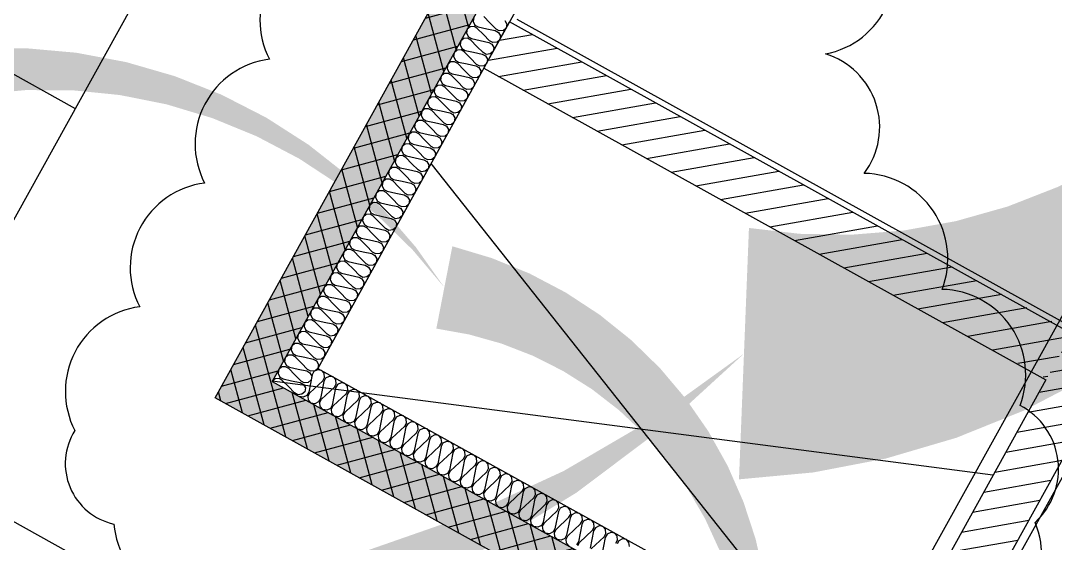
# Model space of a CAD drawing. Header units: millimetres. Extents: x -21000 to 567700, y 435000 to 850800.
# Drawn here: x 244096 to 247800, y 624878 to 626747 of the extents above; entities that cross this region are included whole.
import ezdxf
from ezdxf.xclip import XClip

# ---------------------------------------------------------------- set-up
doc = ezdxf.new("R2010")
doc.units = ezdxf.units.MM
doc.header["$LTSCALE"] = 700
doc.header["$XCLIPFRAME"] = 2
for name, pattern in [('AB_Pbase$0$HID', [2.3, 1.5, -0.8]), ('AB_Pbase$0$주차장기둥$0$CEN', [62, 60, -1, 0, -1]), ('HIDDEN', [9.525, 6.35, -3.175])]:
    doc.linetypes.add(name, pattern=pattern)
doc.layers.get('0').update_dxf_attribs({"color": 2})
doc.layers.get('Defpoints').update_dxf_attribs({"color": 171})
for name, color, linetype in [('AB_Pbase$0$ELE8', 8, 'Continuous'), ('AB_Pbase$0$FIN', 6, 'Continuous'), ('AB_Pbase$0$HAT-BR', 5, 'Continuous'), ('AB_Pbase$0$INS', 8, 'Continuous'), ('AB_Pbase$0$void', 1, 'AB_Pbase$0$HID'), ('AB_Pbase$0$WAL', 3, 'Continuous'), ('AB_Pbase$0$경량벽체 세대창고 모듈', 4, 'HIDDEN'), ('AB_Pbase$0$주차-장애인', 8, 'Continuous'), ('AB_Pbase$0$주차장기둥$0$CEN_P', 244, 'AB_Pbase$0$주차장기둥$0$CEN')]:
    doc.layers.add(name, color=color, linetype=linetype)

# ---------------------------------------------------------------- blocks, each defined once
blk = doc.blocks.new('AB_Pbase$0$주차장기둥$0$cen 2bl 지하')
at = {"layer": 'AB_Pbase$0$주차장기둥$0$CEN_P', "color": 5}
for p, q in [((-64185.7, 73136.9), (-64185.7, 259452.9)), ((-119385.7, 93183), (119274.2, 93183))]:
    blk.add_line(p, q, dxfattribs=at)
blk = doc.blocks.new('AB_Pbase$0$주차장기둥')
at = {"rotation": 1.99999810188403}
blk.add_blockref('AB_Pbase$0$주차장기둥$0$cen 2bl 지하', (36991.8, -11666.7), dxfattribs=at)
blk = doc.blocks.new('AB_Pbase$0$C2FA95CCC_1')
at = {"layer": 'AB_Pbase$0$주차-장애인', "color": 6}
blk.add_line((2300, 0), (2300, 5000), dxfattribs=at)
blk.add_lwpolyline([(3300, 0), (3300, 0), (3300, 5000), (0, 5000), (0, 0), (3300, 0)], dxfattribs=at)
blk = doc.blocks.new('AB_Pbase$0$pppaaa_1_1')
at = {"layer": 'AB_Pbase$0$주차-장애인', "ltscale": 600, "rotation": 240.9999949943894}
blk.add_blockref('AB_Pbase$0$C2FA95CCC_1', (241033.1, 630869.2), dxfattribs=at)
blk = doc.blocks.new('AB_Pbase')
at = {"layer": 'AB_Pbase$0$ELE8'}
h = blk.add_hatch(dxfattribs=at)
h.set_pattern_fill('NET', color=256, scale=20, angle=15.182184)
h.paths.add_polyline_path([(242568.3, 621077.2), (244588.7, 619957.3), (244661.4, 620088.5), (242509.8, 621281.1), (235027.7, 607783.1), (226424.5, 599184.4), (258210.1, 567381.9), (260268.4, 566241), (260341.1, 566372.2), (258301.3, 567502.9), (226636.7, 599184.4), (235148.7, 607691.9)])
h.paths.add_polyline_path([(247382.1, 630071), (247513.3, 629998.3), (244996.1, 625456.7), (246272.9, 624749), (245110.6, 622652.1), (244979.4, 622724.8), (246069, 624690.5), (244792, 625398.3)])
h.paths.add_polyline_path([(247988.2, 631164.3), (247876.7, 630963.1), (248007.8, 630890.4), (248119.4, 631091.6)])
h.paths.add_polyline_path([(255793.4, 631519.8), (255866.2, 631650.9), (250046.2, 634877.1), (248482.7, 632056.4), (248613.9, 631983.7), (250104.6, 634673.1)])
at = {"layer": 'AB_Pbase$0$HAT-BR'}
h = blk.add_hatch(dxfattribs=at)
h.set_pattern_fill('ANSI31', color=256, scale=20, angle=145)
h.paths.add_polyline_path([(235929.4, 604527.6), (236063.8, 604661.9), (238153, 602571.6), (240063.6, 606018.4), (240229.8, 605926.3), (238280.5, 602409.7), (237010.4, 601140.3), (237826.9, 600323.4), (237692.5, 600189.1), (236741.7, 601140.4), (238029, 602427)])
h.paths.add_polyline_path([(238632.8, 599517.1), (232550.1, 593437.5), (232684.4, 593303.2), (238767.1, 599382.7)])
h.paths.add_polyline_path([(239573, 598576.4), (244422.5, 593724.3), (238339.7, 587644.8), (238205.4, 587779.2), (244153.8, 593724.4), (239438.6, 598442)])
h.paths.add_polyline_path([(253366.3, 576146.8), (254890.9, 574621.3), (254756.5, 574487), (253231.9, 576012.5)], flags=17)
h.paths.add_polyline_path([(246954.3, 581883.1), (245525.6, 580455.2), (245391.3, 580589.5), (246820, 582017.5)])
h.paths.add_polyline_path([(247173.6, 582371), (252407.6, 587602.2), (252541.9, 587467.8), (247308, 582236.6)])
h.paths.add_polyline_path([(260580.1, 582120.7), (261142.4, 583135.1), (260976.2, 583227.2), (260414, 582212.8)], flags=17)
h.paths.add_polyline_path([(263886.9, 576046.1), (264234.4, 575698.5), (264194.3, 575658.4), (265114.4, 575148.5), (265206.5, 575314.6)])
edge = h.paths.add_edge_path()
edge.add_line((263638.9, 581842.7), (261303.6, 583137.2))
edge.add_line((261303.6, 583137.2), (261395.8, 583303.3))
edge.add_line((261395.8, 583303.3), (265930.7, 580789.6))
edge.add_line((265930.7, 580789.6), (269809.1, 587786.6))
edge.add_line((269809.1, 587786.6), (269975.3, 587694.4))
edge.add_line((269975.3, 587694.4), (266096.8, 580697.5))
edge.add_line((266096.8, 580697.5), (266534.1, 580455.1))
edge.add_line((266534.1, 580455.1), (266442, 580288.9))
edge.add_line((266442, 580288.9), (263805.1, 581750.6))
edge.add_line((263638.9, 581842.7), (262485.1, 579761.3))
edge.add_line((263805.1, 581750.6), (261405.4, 577421.6))
edge.add_line((262393, 579595.1), (259935.3, 580957.4))
edge.add_line((262485.1, 579761.3), (259861.3, 581215.7))
edge.add_line((262393, 579595.1), (261239.3, 577513.7))
edge.add_line((259861.3, 581215.7), (259168.1, 579965.2))
edge.add_line((259334.3, 579873.1), (259168.1, 579965.2))
edge.add_line((259935.3, 580957.4), (259334.3, 579873.1))
edge.add_line((261239.3, 577513.7), (258615.4, 578968.1))
edge.add_line((258615.4, 578968.1), (258523.3, 578802))
edge.add_line((258523.3, 578802), (263739.4, 575910.6))
edge.add_line((263739.4, 575910.6), (263879.2, 576050.4))
edge.add_line((263879.2, 576050.4), (261405.4, 577421.6))
edge = h.paths.add_edge_path()
edge.add_line((273761.7, 610263.5), (273411.9, 610457.4))
edge.add_line((273411.9, 610457.4), (273281, 610221.2))
edge.add_line((273281, 610221.2), (271837.9, 611021.2))
edge.add_line((271837.9, 611021.2), (270579.8, 608751.5))
edge.add_line((270579.8, 608751.5), (267899.1, 610237.5))
edge.add_line((267899.1, 610237.5), (268345.1, 611042.1))
edge.add_line((268345.1, 611042.1), (267907.8, 611284.5))
edge.add_line((267907.8, 611284.5), (267461.8, 610479.9))
edge.add_line((267461.8, 610479.9), (264676.1, 612024))
edge.add_line((264676.1, 612024), (266867.4, 615977.3))
edge.add_line((266867.4, 615977.3), (266701.3, 616069.4))
edge.add_line((266701.3, 616069.4), (265295.3, 613533))
edge.add_line((265295.3, 613533), (264945.5, 613726.9))
edge.add_line((264945.5, 613726.9), (264853.4, 613560.7))
edge.add_line((264853.4, 613560.7), (265203.2, 613366.8))
edge.add_line((265203.2, 613366.8), (264417.8, 611949.9))
edge.add_line((264417.8, 611949.9), (276229.5, 605402.6))
edge.add_line((276229.5, 605402.6), (278088.8, 608756.8))
edge.add_line((278088.8, 608756.8), (278565.5, 608492.5))
edge.add_line((278565.5, 608492.5), (278798.2, 608912.4))
edge.add_line((278798.2, 608912.4), (278719.4, 608956))
edge.add_line((278719.4, 608956), (278578.9, 608702.3))
edge.add_line((278578.9, 608702.3), (278093.4, 608971.4))
edge.add_line((278093.4, 608971.4), (278825.5, 610292.1))
edge.add_line((278825.5, 610292.1), (278746.8, 610335.7))
edge.add_line((278746.8, 610335.7), (278092.3, 609155))
edge.add_line((278092.3, 609155), (277414.5, 609530.7))
edge.add_line((277414.5, 609530.7), (277370.8, 609452))
edge.add_line((277370.8, 609452), (278048.7, 609076.3))
edge.add_line((278048.7, 609076.3), (276155.5, 605660.9))
edge.add_line((276155.5, 605660.9), (275027.2, 606286.3))
edge.add_line((275027.2, 606286.3), (275473.2, 607090.9))
edge.add_line((275473.2, 607090.9), (275394.5, 607134.6))
edge.add_line((275394.5, 607134.6), (274948.5, 606329.9))
edge.add_line((274948.5, 606329.9), (274668.6, 606485.1))
edge.add_line((274668.6, 606485.1), (275114.6, 607289.7))
edge.add_line((275114.6, 607289.7), (275035.9, 607333.3))
edge.add_line((275035.9, 607333.3), (274589.9, 606528.7))
edge.add_line((274589.9, 606528.7), (270746, 608659.4))
edge.add_line((270746, 608659.4), (271911.9, 610762.9))
edge.add_line((271911.9, 610762.9), (273538.7, 609861.1))
edge.add_line((273538.7, 609861.1), (273766.6, 610272.2))
h.paths.add_polyline_path([(249823.9, 630123.9), (248214.6, 631015.9), (248122.5, 630849.7), (249731.8, 629957.7)])
h.paths.add_polyline_path([(264448.6, 621462.8), (264706.6, 621319.7), (264798.7, 621485.9), (263959.1, 621951.3), (263866.9, 621785.1), (264282.4, 621554.9), (263271.6, 619731.3), (263437.7, 619639.2)])
h.paths.add_polyline_path([(269499.6, 619034.5), (268660, 619499.9), (268567.9, 619333.7), (269048.9, 619067.1), (267972.6, 617125.4), (268138.8, 617033.3), (269215.1, 618975), (269407.5, 618868.3)])
h.paths.add_polyline_path([(278950.9, 618872.1), (277573.4, 619635.6), (275440.2, 615787.3), (272265.3, 617547.2), (272173.2, 617381), (274499.7, 616091.4), (273527.6, 614337.8), (273693.8, 614245.7), (274665.9, 615999.3), (276004, 615257.5), (276166.4, 615550.5), (275676.7, 615822), (277647.4, 619377.4), (278858.8, 618705.9)])
h.paths.add_polyline_path([(271683.5, 616497.6), (271517.4, 616589.7), (270492, 614739.9), (270658.2, 614647.8)])
h.paths.add_polyline_path([(266121, 619581), (265095.6, 617731.2), (264929.4, 617823.3), (265954.8, 619673.1)])
h.paths.add_polyline_path([(264405.1, 617124.9), (264497.2, 617291.1), (264296.1, 617402.6), (264203.9, 617236.4)])
edge = h.paths.add_edge_path()
edge.add_line((261140, 623342.4), (261232.1, 623508.6))
edge.add_line((261232.1, 623508.6), (257484.4, 625586))
edge.add_line((257484.4, 625586), (257392.3, 625419.8))
edge.add_line((257392.3, 625419.8), (258756.7, 624663.5))
edge.add_line((258756.7, 624663.5), (257030.8, 621549.9))
edge.add_line((257030.8, 621549.9), (255666.4, 622306.2))
edge.add_line((255666.4, 622306.2), (255622.7, 622227.5))
edge.add_line((255622.7, 622227.5), (256987.1, 621471.2))
edge.add_line((256987.1, 621471.2), (256735, 621016.4))
edge.add_line((256735, 621016.4), (256813.8, 620972.7))
edge.add_line((256813.8, 620972.7), (258835.4, 624619.9))
edge.add_line((258835.4, 624619.9), (261140, 623342.4))
h.paths.add_polyline_path([(252295.3, 623557.4), (252251.7, 623478.7), (252800.5, 623174.5), (252844.1, 623253.2)], flags=17)
h.paths.add_polyline_path([(278024, 614023.5), (278741.6, 615317.9), (277798.7, 613617.1), (277877.5, 613573.4), (278119.7, 614010.5), (279335.4, 613336.6), (279379.1, 613415.3), (278163.4, 614089.2), (278820.3, 615274.3), (278741.6, 615317.9)])
h.paths.add_polyline_path([(276999.8, 611990.1), (277047.9, 611963.4), (276926.7, 611744.8), (276799.9, 611815.1), (277163.5, 612471), (277242.2, 612427.4)], flags=17)
h.paths.add_polyline_path([(275349.5, 612653.4), (275456.1, 612845.8), (275766.5, 612673.7), (275659.8, 612481.3)], flags=17)
h.paths.add_polyline_path([(274915.1, 612859.8), (274748.9, 612952), (274506.5, 612514.6), (274672.7, 612422.5)], flags=17)
h.paths.add_polyline_path([(279024.5, 610867.8), (280144.5, 612888.1), (280223.2, 612844.5), (279103.3, 610824.1)])
h.paths.add_polyline_path([(279601.8, 610547.8), (280721.7, 612568.2), (280800.4, 612524.5), (279680.5, 610504.2)])
edge = h.paths.add_edge_path()
edge.add_line((268115.9, 579441.1), (268710.6, 579111.4))
edge.add_line((268710.6, 579111.4), (268676.7, 579050.2))
edge.add_line((268676.7, 579050.2), (271436.1, 577520.6))
edge.add_line((271436.1, 577520.6), (271470, 577581.9))
edge.add_line((271470, 577581.9), (271528.2, 577686.8))
edge.add_line((271528.2, 577686.8), (268174.1, 579546.1))
edge.add_line((268174.1, 579546.1), (268115.9, 579441.1))
h.paths.add_polyline_path([(252546, 576288.4), (251117.3, 574860.5), (254615.6, 571360.4), (257807.1, 577118), (257640.9, 577210.2), (255736.8, 573775), (255682.7, 573829.2), (255548.3, 573694.9), (255641, 573602.1), (254521.2, 571582.1), (251315.3, 574789.7), (252680.4, 576154.1)])
h.paths.add_polyline_path([(254748.7, 622094.5), (254457.8, 621569.8), (254624, 621477.7), (254914.9, 622002.4)], flags=17)
h.paths.add_polyline_path([(260390.1, 620339.5), (260224, 620431.6), (261377.8, 622513.2), (261544, 622421.1)])
h.paths.add_polyline_path([(246694.2, 601788.4), (244262.8, 603136.2), (244354.9, 603302.4), (246786.3, 601954.6)])
h.paths.add_polyline_path([(264513.8, 616681.6), (263362.4, 614604.4), (263948.4, 614279.6), (263856.3, 614113.4), (262500.6, 614864.9), (262592.7, 615031.1), (263196.2, 614696.5), (264347.6, 616773.8)])
h.paths.add_polyline_path([(251505.8, 616203), (251413.7, 616036.9), (267384.3, 607184.2), (267476.4, 607350.4)])
h.paths.add_polyline_path([(271057.7, 605148), (274188.8, 603412.4), (272429, 600237.5), (270189.9, 601478.7), (270097.8, 601312.5), (274624, 598803.6), (274716.1, 598969.8), (272595.1, 600145.4), (274355, 603320.3), (277464.3, 601596.8), (270405.5, 588862.3), (265870.5, 591376.1), (265778.4, 591209.9), (270479.5, 588604), (277722.6, 601670.9), (271149.8, 605314.2)])
h.paths.add_polyline_path([(255481.8, 630440.5), (255389.7, 630274.4), (255792, 630051.4), (254296.4, 627353.1), (254375.1, 627309.5), (255870.8, 630007.7), (258726.4, 628424.8), (257230.8, 625726.6), (257396.9, 625634.5), (258984.7, 628498.9)])
h.paths.add_polyline_path([(252754.7, 624571.9), (253714.6, 626303.6), (253793.4, 626260), (252833.4, 624528.2)])
h.paths.add_polyline_path([(271454, 617733.9), (271546.1, 617900.1), (271143.9, 618123.1), (271051.8, 617956.9)])
h.paths.add_polyline_path([(274129.6, 612597.8), (274173.2, 612676.5), (272975, 613340.7), (272679.2, 612807.2), (272845.4, 612715.1), (273097.5, 613169.9)], flags=17)
h.paths.add_polyline_path([(261119, 615848), (261285.2, 615755.9), (262691.1, 618292.3), (262525, 618384.4)])
h.paths.add_polyline_path([(261302.7, 615746.2), (261210.6, 615580), (261503.6, 615417.6), (261595.7, 615583.7)], flags=17)
h.paths.add_polyline_path([(260779.6, 615235.7), (260945.8, 615143.6), (260407.7, 614172.8), (247559.5, 621294.6), (247428.3, 621367.4), (245110.6, 622652.1), (245202.7, 622818.3), (246042.3, 622352.9), (246488.4, 623157.5), (246654.5, 623065.4), (246208.5, 622260.8), (248062.7, 621233), (249400.8, 623646.9), (248952.5, 623895.4), (248996.2, 623974.1), (249984.5, 623426.3), (249940.9, 623347.5), (249479.5, 623603.3), (248141.4, 621189.3), (250017.5, 620149.4), (251359.6, 622570.7), (250948.5, 622798.5), (250988.1, 622869.9), (251939.3, 622342.7), (251895.6, 622264), (251434.3, 622519.7), (250096.2, 620105.8), (252811.9, 618600.4), (253257.9, 619405.1), (253336.6, 619361.5), (252890.6, 618556.8), (253257.9, 618353.2), (254159.7, 619980), (253792.3, 620183.6), (253676, 619973.7), (253597.3, 620017.3), (253905.1, 620572.7), (254071.3, 620480.6), (253971.9, 620301.3), (254627.9, 619937.7), (254535.8, 619771.5), (254238.4, 619936.4), (253336.7, 618309.6), (254613.6, 617601.7), (255607.5, 619394.7), (255773.6, 619302.6), (254779.8, 617509.6), (260333.6, 614431.1)])
h.paths.add_polyline_path([(251257.3, 624727.3), (251091.2, 624819.4), (250887.5, 624452.1), (248071, 626013.3), (247978.9, 625847.1), (247979.1, 625847), (246827.7, 623769.8), (246993.9, 623677.6), (248145.3, 625754.9), (251552, 623866.5), (251644.1, 624032.7), (251053.7, 624359.9)])
h.paths.add_polyline_path([(239278.8, 608614.4), (239444.9, 608522.3), (239503.1, 608627.2), (240058.5, 608319.4), (240150.6, 608485.5), (239595.2, 608793.4), (239937, 609410), (239416.6, 609698.5), (239373, 609619.7), (239727.2, 609423.4)], flags=17)
h.paths.add_polyline_path([(249096, 617321.6), (249188.1, 617487.8), (246328.1, 619073.1), (246196.9, 619145.8), (244727.6, 619960.3), (244635.4, 619794.1)])
h.paths.add_polyline_path([(244912.1, 609773.6), (245004.2, 609939.8), (238523.3, 613532.3), (235245.5, 607619), (234042, 606416.1), (235434.6, 605022.7), (235569, 605157.1), (234240, 606486.8), (235318, 607564.2), (236122.2, 609014.9), (238706.7, 607582.3), (238270.4, 606795.2), (238991.9, 606395.2), (239084, 606561.4), (238528.6, 606869.2), (239047.4, 607805.1), (238881.2, 607897.2), (238798.8, 607748.5), (238357.1, 607993.3), (239086.7, 609309.6), (239008, 609353.3), (238278.4, 608037), (236214.3, 609181.1), (238509.9, 613322.4), (242795.5, 610946.9), (241038.1, 607776.4), (241204.2, 607684.3), (242961.7, 610854.8)])
h.paths.add_polyline_path([(254770.9, 631457.8), (254937, 631365.6), (255145.7, 631742.1), (254979.5, 631834.2)])
h.paths.add_polyline_path([(254539.5, 630648.5), (254373.3, 630740.6), (254143, 630325.1), (253548.3, 630654.8), (253504.7, 630576.1), (254099.4, 630246.4), (253042.5, 628339.7), (251765.6, 629047.6), (252822.5, 630954.2), (252848.7, 630939.7), (252892.3, 631018.4), (252787.4, 631076.6), (251686.9, 629091.2), (250436.1, 629784.5), (250344, 629618.3), (251594.7, 628925), (250494.2, 626939.6), (250599.2, 626881.5), (250642.8, 626960.2), (250616.6, 626974.7), (251673.5, 628881.4), (252950.4, 628173.6), (251893.5, 626266.9), (251298.8, 626596.6), (251255.1, 626517.9), (251849.9, 626188.2), (251488.7, 625536.6), (251654.9, 625444.5)])
h = blk.add_hatch(dxfattribs=at)
h.set_pattern_fill('ANSI31', color=256, scale=20, angle=145)
h.set_pattern_definition([(190, (-2587.956, 502020.825), (11.02666, -62.535292), [])])
h.paths.add_polyline_path([(247768.2, 625466.5), (247860.4, 625632.7), (247271.9, 625953.1), (245846.3, 626743.4), (245754.2, 626577.2), (247346, 625694.8)])
at = {"layer": 'AB_Pbase$0$경량벽체 세대창고 모듈'}
h = blk.add_hatch(dxfattribs=at)
h.set_pattern_fill('격자1', color=256)
h.set_pattern_definition([(360, (0, 0), (0, 1), []), (90, (0, 0), (-1, -1e-16), [])])
h.paths.add_polyline_path([(242568.3, 621077.2), (242641, 621208.4), (242509.8, 621281.1), (235027.7, 607783.1), (226424.5, 599184.4), (258210.1, 567381.9), (260268.4, 566241), (260341.1, 566372.2), (258301.3, 567502.9), (226636.7, 599184.4), (235148.7, 607691.9)])
h.paths.add_polyline_path([(247382.1, 630071), (247513.3, 629998.3), (244996.1, 625456.7), (246272.9, 624749), (245110.6, 622652.1), (244979.4, 622724.8), (246069, 624690.5), (244792, 625398.3)])
h.paths.add_polyline_path([(247988.2, 631164.3), (247876.7, 630963.1), (248007.8, 630890.4), (248119.4, 631091.6)])
h.paths.add_polyline_path([(255793.4, 631519.8), (255866.2, 631650.9), (250046.2, 634877.1), (248482.7, 632056.4), (248613.9, 631983.7), (250104.6, 634673.1)])
at = {"layer": 'AB_Pbase$0$FIN'}
for p, q in [((247608.6, 629922.6), (245768.7, 626603.4)), ((247850.1, 625655.5), (245873.5, 626751.2)), ((245768.7, 626603.4), (245159.1, 625503.6)), ((248157, 625714.1), (246249.3, 622272.5)), ((245159.1, 625503.6), (246436, 624795.8))]:
    blk.add_line(p, q, dxfattribs=at)
at = {"layer": 'AB_Pbase$0$INS'}
for points in [[(245829.4, 626747.5), (245836.4, 626735.4), (245834.2, 626721.5), (245823.6, 626712.3), (245809, 626710.8), (245797.5, 626717.2), (245775.6, 626739.6), (245753.7, 626762)], [(245717.6, 626758.7), (245715.4, 626744.8), (245721.8, 626731.7), (245733.4, 626725.3), (245764, 626718.6), (245794.6, 626711.9), (245806.1, 626705.5), (245813.1, 626693.4), (245810.9, 626679.5), (245800.3, 626670.3), (245785.8, 626668.8), (245774.2, 626675.2), (245752.3, 626697.6), (245730.5, 626720), (245718.9, 626726.4), (245704.9, 626725.9), (245694.3, 626716.7), (245692.1, 626702.9), (245698.6, 626689.7), (245710.1, 626683.3), (245740.7, 626676.6), (245771.3, 626669.9), (245782.8, 626663.5), (245789.9, 626651.4), (245787.7, 626637.6), (245777.1, 626628.3), (245762.5, 626626.8), (245750.9, 626633.2), (245729.1, 626655.6), (245707.2, 626678), (245695.6, 626684.4), (245681.7, 626684), (245671.1, 626674.7), (245668.9, 626660.9), (245675.3, 626647.7), (245686.8, 626641.3), (245717.4, 626634.6), (245748, 626628), (245759.6, 626621.6), (245766.6, 626609.4), (245764.4, 626595.6), (245753.8, 626586.4), (245739.2, 626584.8), (245727.7, 626591.2), (245705.8, 626613.6), (245683.9, 626636.1), (245672.4, 626642.5), (245658.4, 626642), (245647.8, 626632.8), (245645.6, 626618.9), (245652, 626605.7), (245663.6, 626599.3), (245694.2, 626592.7), (245724.8, 626586), (245736.3, 626579.6), (245743.3, 626567.5), (245741.1, 626553.6), (245730.5, 626544.4), (245715.9, 626542.8), (245704.4, 626549.2), (245682.5, 626571.7), (245660.6, 626594.1), (245649.1, 626600.5), (245635.1, 626600), (245624.5, 626590.8), (245622.3, 626576.9), (245628.7, 626563.7), (245640.3, 626557.3), (245670.9, 626550.7), (245701.5, 626544), (245713, 626537.6), (245720, 626525.5), (245717.8, 626511.6), (245707.2, 626502.4), (245692.7, 626500.9), (245681.1, 626507.3), (245659.3, 626529.7), (245637.4, 626552.1), (245625.8, 626558.5), (245611.8, 626558), (245601.3, 626548.8), (245599, 626534.9), (245605.5, 626521.8), (245617, 626515.4), (245647.6, 626508.7), (245678.2, 626502), (245689.8, 626495.6), (245696.8, 626483.5), (245694.6, 626469.6), (245684, 626460.4), (245669.4, 626458.9), (245657.9, 626465.3), (245636, 626487.7), (245614.1, 626510.1), (245602.6, 626516.5), (245588.6, 626516), (245578, 626506.8), (245575.8, 626492.9), (245582.2, 626479.8), (245593.7, 626473.4), (245624.3, 626466.7), (245654.9, 626460), (245666.5, 626453.6), (245673.5, 626441.5), (245671.3, 626427.6), (245660.7, 626418.4), (245646.1, 626416.9), (245634.6, 626423.3), (245612.7, 626445.7), (245590.8, 626468.1), (245579.3, 626474.5), (245565.3, 626474.1), (245554.7, 626464.8), (245552.5, 626451), (245558.9, 626437.8), (245570.5, 626431.4), (245601.1, 626424.7), (245631.7, 626418.1), (245643.2, 626411.7), (245650.2, 626399.5), (245648, 626385.7), (245637.4, 626376.4), (245622.9, 626374.9), (245611.3, 626381.3), (245589.4, 626403.7), (245567.6, 626426.1), (245556, 626432.5), (245542, 626432.1), (245531.4, 626422.9), (245529.2, 626409), (245535.7, 626395.8), (245547.2, 626389.4), (245577.8, 626382.7), (245608.4, 626376.1), (245620, 626369.7), (245627, 626357.6), (245624.8, 626343.7), (245614.2, 626334.5), (245599.6, 626332.9), (245588, 626339.3), (245566.2, 626361.8), (245544.3, 626384.2), (245532.8, 626390.6), (245518.8, 626390.1), (245508.2, 626380.9), (245506, 626367), (245512.4, 626353.8), (245523.9, 626347.4), (245554.5, 626340.8), (245585.1, 626334.1), (245596.7, 626327.7), (245603.7, 626315.6), (245601.5, 626301.7), (245590.9, 626292.5), (245576.3, 626291), (245564.8, 626297.4), (245542.9, 626319.8), (245521, 626342.2), (245509.5, 626348.6), (245495.5, 626348.1), (245484.9, 626338.9), (245482.7, 626325), (245489.1, 626311.9), (245500.7, 626305.5), (245531.3, 626298.8), (245561.9, 626292.1), (245573.4, 626285.7), (245580.4, 626273.6), (245578.2, 626259.7), (245567.6, 626250.5), (245553, 626249), (245541.5, 626255.4), (245519.6, 626277.8), (245497.8, 626300.2), (245486.2, 626306.6), (245472.2, 626306.1), (245461.6, 626296.9), (245459.4, 626283), (245465.8, 626269.9), (245477.4, 626263.5), (245508, 626256.8), (245538.6, 626250.1), (245550.1, 626243.7), (245557.1, 626231.6), (245554.9, 626217.7), (245544.3, 626208.5), (245529.8, 626207), (245518.2, 626213.4), (245496.4, 626235.8), (245474.5, 626258.2), (245462.9, 626264.6), (245449, 626264.1), (245438.4, 626254.9), (245436.2, 626241.1), (245442.6, 626227.9), (245454.1, 626221.5), (245484.7, 626214.8), (245515.3, 626208.1), (245526.9, 626201.7), (245533.9, 626189.6), (245531.7, 626175.8), (245521.1, 626166.5), (245506.5, 626165), (245495, 626171.4), (245473.1, 626193.8), (245451.2, 626216.2), (245439.7, 626222.6), (245425.7, 626222.2), (245415.1, 626212.9), (245412.9, 626199.1), (245419.3, 626185.9), (245430.8, 626179.5), (245461.5, 626172.8), (245492.1, 626166.2), (245503.6, 626159.8), (245510.6, 626147.6), (245508.4, 626133.8), (245497.8, 626124.6), (245483.2, 626123), (245471.7, 626129.4), (245449.8, 626151.8), (245427.9, 626174.3), (245416.4, 626180.7), (245402.4, 626180.2), (245391.8, 626171), (245389.6, 626157.1), (245396, 626143.9), (245407.6, 626137.5), (245438.2, 626130.9), (245468.8, 626124.2), (245480.3, 626117.8), (245487.3, 626105.7), (245485.1, 626091.8), (245474.5, 626082.6), (245460, 626081), (245448.4, 626087.4), (245426.5, 626109.9), (245404.7, 626132.3), (245393.1, 626138.7), (245379.1, 626138.2), (245368.5, 626129), (245366.3, 626115.1), (245372.8, 626101.9), (245384.3, 626095.5), (245414.9, 626088.9), (245445.5, 626082.2), (245457.1, 626075.8), (245464.1, 626063.7), (245461.9, 626049.8), (245451.3, 626040.6), (245436.7, 626039.1), (245425.1, 626045.5), (245403.3, 626067.9), (245381.4, 626090.3), (245369.9, 626096.7), (245355.9, 626096.2), (245345.3, 626087), (245343.1, 626073.1), (245349.5, 626060), (245361, 626053.6), (245391.6, 626046.9), (245422.2, 626040.2), (245433.8, 626033.8), (245440.8, 626021.7), (245438.6, 626007.8), (245428, 625998.6), (245413.4, 625997.1), (245401.9, 626003.5), (245380, 626025.9), (245358.1, 626048.3), (245346.6, 626054.7), (245332.6, 626054.2), (245322, 626045), (245319.8, 626031.1), (245326.2, 626018), (245337.8, 626011.6), (245368.4, 626004.9), (245399, 625998.2), (245410.5, 625991.8), (245417.5, 625979.7), (245415.3, 625965.8), (245404.7, 625956.6), (245390.2, 625955.1), (245378.6, 625961.5), (245356.7, 625983.9), (245334.9, 626006.3), (245323.3, 626012.7), (245309.3, 626012.3), (245298.7, 626003), (245296.5, 625989.2), (245303, 625976), (245314.5, 625969.6), (245345.1, 625962.9), (245375.7, 625956.3), (245387.2, 625949.9), (245394.2, 625937.7), (245392, 625923.9), (245381.5, 625914.6), (245366.9, 625913.1), (245355.3, 625919.5), (245333.5, 625941.9), (245311.6, 625964.3), (245300, 625970.7), (245286.1, 625970.3), (245275.5, 625961.1), (245273.3, 625947.2), (245279.7, 625934), (245291.2, 625927.6), (245321.8, 625920.9), (245352.4, 625914.3), (245364, 625907.9), (245371, 625895.8), (245368.8, 625881.9), (245358.2, 625872.7), (245343.6, 625871.1), (245332.1, 625877.5), (245310.2, 625900), (245288.3, 625922.4), (245276.8, 625928.8), (245262.8, 625928.3), (245252.2, 625919.1), (245250, 625905.2), (245256.4, 625892), (245268, 625885.6), (245298.6, 625879), (245329.2, 625872.3), (245340.7, 625865.9), (245347.7, 625853.8), (245345.5, 625839.9), (245334.9, 625830.7), (245320.3, 625829.2), (245308.8, 625835.6), (245286.9, 625858), (245265, 625880.4), (245253.5, 625886.8), (245239.5, 625886.3), (245228.9, 625877.1), (245226.7, 625863.2), (245233.1, 625850.1), (245244.7, 625843.7), (245275.3, 625837), (245305.9, 625830.3), (245317.4, 625823.9), (245324.4, 625811.8), (245322.2, 625797.9), (245311.6, 625788.7), (245297.1, 625787.2), (245285.5, 625793.6), (245263.6, 625816), (245241.8, 625838.4), (245230.2, 625844.8), (245216.2, 625844.3), (245205.6, 625835.1), (245203.4, 625821.2), (245209.9, 625808.1), (245221.4, 625801.7), (245252, 625795), (245282.6, 625788.3), (245294.2, 625781.9), (245301.2, 625769.8), (245299, 625755.9), (245288.4, 625746.7), (245273.8, 625745.2), (245262.3, 625751.6), (245240.4, 625774), (245218.5, 625796.4), (245207, 625802.8), (245193, 625802.3), (245182.4, 625793.1), (245180.2, 625779.3), (245186.6, 625766.1), (245198.1, 625759.7), (245228.7, 625753), (245259.3, 625746.3), (245270.9, 625739.9), (245277.9, 625727.8), (245275.7, 625714), (245265.1, 625704.7), (245250.5, 625703.2), (245239, 625709.6), (245217.1, 625732), (245195.2, 625754.4), (245183.7, 625760.8), (245169.7, 625760.4), (245159.1, 625751.1), (245156.9, 625737.3), (245163.3, 625724.1), (245174.9, 625717.7), (245205.5, 625711), (245236.1, 625704.4), (245247.6, 625698), (245254.6, 625685.8), (245252.4, 625672), (245241.8, 625662.8), (245227.3, 625661.2), (245215.7, 625667.6), (245193.8, 625690), (245172, 625712.5), (245160.4, 625718.9), (245146.4, 625718.4), (245135.8, 625709.2), (245133.6, 625695.3), (245140.1, 625682.1), (245151.6, 625675.7), (245182.2, 625669.1), (245212.8, 625662.4), (245224.3, 625656), (245231.4, 625643.9), (245229.2, 625630), (245218.6, 625620.8), (245204, 625619.2), (245192.4, 625625.6), (245170.6, 625648.1), (245148.7, 625670.5), (245137.1, 625676.9), (245123.2, 625676.4), (245112.6, 625667.2), (245110.4, 625653.3), (245116.8, 625640.1), (245128.3, 625633.7), (245158.9, 625627.1), (245189.5, 625620.4), (245201.1, 625614), (245208.1, 625601.9), (245205.9, 625588), (245195.3, 625578.8), (245180.7, 625577.3), (245169.2, 625583.7), (245147.3, 625606.1), (245125.4, 625628.5), (245113.9, 625634.9), (245099.9, 625634.4), (245089.3, 625625.2), (245087.1, 625611.3), (245093.5, 625598.2), (245105.1, 625591.8), (245135.7, 625585.1), (245166.3, 625578.4), (245177.8, 625572), (245184.8, 625559.9), (245182.6, 625546), (245172, 625536.8), (245157.4, 625535.3), (245145.9, 625541.7), (245124, 625564.1), (245102.1, 625586.5), (245090.6, 625592.9), (245076.6, 625592.4), (245066, 625583.2), (245063.8, 625569.3), (245070.2, 625556.2), (245081.8, 625549.8), (245112.4, 625543.1), (245143, 625536.4), (245154.5, 625530), (245161.5, 625517.9), (245159.3, 625504), (245148.7, 625494.8), (245134.2, 625493.3), (245122.6, 625499.7), (245100.8, 625522.1), (245078.9, 625544.5), (245067.3, 625550.9), (245053.3, 625550.5), (245042.7, 625541.2), (245040.5, 625527.4), (245047, 625514.2), (245058.5, 625507.8), (245089.1, 625501.1), (245119.7, 625494.5), (245131.3, 625488.1), (245138.3, 625475.9), (245136.1, 625462.1), (245125.5, 625452.8), (245110.9, 625451.3), (245099.4, 625457.7), (245077.5, 625480.1), (245055.6, 625502.6), (245044.1, 625508.9), (245030.1, 625508.5), (245019.5, 625499.3), (245017.3, 625485.4), (245023.7, 625472.2), (245035.2, 625465.8), (245065.8, 625459.1), (245096.4, 625452.5), (245108, 625446.1), (245115, 625434), (245112.8, 625420.1), (245102.2, 625410.9), (245087.6, 625409.3), (245076.1, 625415.7), (245054.2, 625438.2), (245032.3, 625460.6), (245020.8, 625467), (245006.8, 625466.5), (244996.2, 625457.3), (244996.1, 625456.7)], [(246274.8, 624865.9), (246273.3, 624880.5), (246264.1, 624891.1), (246250.2, 624893.3), (246237.1, 624886.9), (246230.7, 624875.3)], [(246226.5, 624877.7), (246232.9, 624889.2), (246231.3, 624903.8), (246222.1, 624914.4), (246208.2, 624916.6), (246195.1, 624910.2), (246188.7, 624898.6), (246176.4, 624836.8)], [(246138.6, 624857.8), (246184.5, 624900.9), (246190.9, 624912.5), (246189.3, 624927), (246180.1, 624937.6), (246166.3, 624939.8), (246153.1, 624933.4), (246146.7, 624921.9), (246134.4, 624860.1)], [(246090.2, 624869.5), (246096.6, 624881), (246142.5, 624924.2), (246148.9, 624935.7), (246147.4, 624950.3), (246138.1, 624960.9), (246124.3, 624963.1), (246111.1, 624956.7), (246104.7, 624945.1), (246092.4, 624883.4), (246086, 624871.8)], [(246059, 624867.6), (246049.8, 624878.2), (246048.2, 624892.8), (246054.6, 624904.3), (246100.5, 624947.5), (246106.9, 624959), (246105.4, 624973.6), (246096.2, 624984.2), (246082.3, 624986.4), (246069.1, 624980), (246062.7, 624968.4), (246050.4, 624906.6), (246044, 624895.1), (246030.9, 624888.7), (246017, 624890.9), (246007.8, 624901.5), (246006.3, 624916), (246012.7, 624927.6), (246058.5, 624970.7), (246064.9, 624982.3), (246063.4, 624996.9), (246054.2, 625007.5), (246040.3, 625009.7), (246027.1, 625003.2), (246020.7, 624991.7), (246008.5, 624929.9), (246002.1, 624918.4), (245988.9, 624911.9), (245975, 624914.1), (245965.8, 624924.7), (245964.3, 624939.3), (245970.7, 624950.8), (246016.5, 624994), (246022.9, 625005.6), (246021.4, 625020.1), (246012.2, 625030.7), (245998.3, 625032.9), (245985.2, 625026.5), (245978.8, 625015), (245966.5, 624953.2), (245960.1, 624941.6), (245946.9, 624935.2), (245933, 624937.4), (245923.8, 624948), (245922.3, 624962.6), (245928.7, 624974.1), (245974.6, 625017.3), (245981, 625028.8), (245979.4, 625043.4), (245970.2, 625054), (245956.3, 625056.2), (245943.2, 625049.8), (245936.8, 625038.2), (245924.5, 624976.4), (245918.1, 624964.9), (245904.9, 624958.5), (245891.1, 624960.7), (245881.8, 624971.3), (245880.3, 624985.8), (245886.7, 624997.4), (245932.6, 625040.6), (245939, 625052.1), (245937.5, 625066.7), (245928.2, 625077.3), (245914.4, 625079.5), (245901.2, 625073), (245894.8, 625061.5), (245882.5, 624999.7), (245876.1, 624988.2), (245862.9, 624981.7), (245849.1, 624983.9), (245839.9, 624994.5), (245838.3, 625009.1), (245844.7, 625020.6), (245890.6, 625063.8), (245897, 625075.4), (245895.5, 625089.9), (245886.3, 625100.5), (245872.4, 625102.7), (245859.2, 625096.3), (245852.8, 625084.8), (245840.5, 625023), (245834.1, 625011.4), (245821, 625005), (245807.1, 625007.2), (245797.9, 625017.8), (245796.3, 625032.4), (245802.7, 625043.9), (245848.6, 625087.1), (245855, 625098.6), (245853.5, 625113.2), (245844.3, 625123.8), (245830.4, 625126), (245817.2, 625119.6), (245810.8, 625108), (245798.5, 625046.2), (245792.1, 625034.7), (245779, 625028.3), (245765.1, 625030.5), (245755.9, 625041.1), (245754.4, 625055.6), (245760.8, 625067.2), (245806.6, 625110.4), (245813, 625121.9), (245811.5, 625136.5), (245802.3, 625147.1), (245788.4, 625149.3), (245775.3, 625142.8), (245768.9, 625131.3), (245756.6, 625069.5), (245750.2, 625058), (245737, 625051.5), (245723.1, 625053.7), (245713.9, 625064.3), (245712.4, 625078.9), (245718.8, 625090.5), (245764.7, 625133.6), (245771.1, 625145.2), (245769.5, 625159.7), (245760.3, 625170.3), (245746.4, 625172.5), (245733.3, 625166.1), (245726.9, 625154.6), (245714.6, 625092.8), (245708.2, 625081.2), (245695, 625074.8), (245681.1, 625077), (245671.9, 625087.6), (245670.4, 625102.2), (245676.8, 625113.7), (245722.7, 625156.9), (245729.1, 625168.4), (245727.5, 625183), (245718.3, 625193.6), (245704.5, 625195.8), (245691.3, 625189.4), (245684.9, 625177.8), (245672.6, 625116.1), (245666.2, 625104.5), (245653, 625098.1), (245639.2, 625100.3), (245629.9, 625110.9), (245628.4, 625125.5), (245634.8, 625137), (245680.7, 625180.2), (245687.1, 625191.7), (245685.6, 625206.3), (245676.3, 625216.9), (245662.5, 625219.1), (245649.3, 625212.7), (245642.9, 625201.1), (245630.6, 625139.3), (245624.2, 625127.8), (245611, 625121.4), (245597.2, 625123.6), (245588, 625134.2), (245586.4, 625148.7), (245592.8, 625160.3), (245638.7, 625203.4), (245645.1, 625215), (245643.6, 625229.6), (245634.4, 625240.1), (245620.5, 625242.3), (245607.3, 625235.9), (245600.9, 625224.4), (245588.6, 625162.6), (245582.2, 625151), (245569.1, 625144.6), (245555.2, 625146.8), (245546, 625157.4), (245544.4, 625172), (245550.8, 625183.5), (245596.7, 625226.7), (245603.1, 625238.3), (245601.6, 625252.8), (245592.4, 625263.4), (245578.5, 625265.6), (245565.3, 625259.2), (245558.9, 625247.7), (245546.6, 625185.9), (245540.2, 625174.3), (245527.1, 625167.9), (245513.2, 625170.1), (245504, 625180.7), (245502.5, 625195.3), (245508.9, 625206.8), (245554.7, 625250), (245561.1, 625261.5), (245559.6, 625276.1), (245550.4, 625286.7), (245536.5, 625288.9), (245523.4, 625282.5), (245517, 625270.9), (245504.7, 625209.1), (245498.3, 625197.6), (245485.1, 625191.2), (245471.2, 625193.4), (245462, 625204), (245460.5, 625218.5), (245466.9, 625230.1), (245512.8, 625273.2), (245519.2, 625284.8), (245517.6, 625299.4), (245508.4, 625310), (245494.5, 625312.2), (245481.4, 625305.7), (245475, 625294.2), (245462.7, 625232.4), (245456.3, 625220.9), (245443.1, 625214.4), (245429.2, 625216.6), (245420, 625227.2), (245418.5, 625241.8), (245424.9, 625253.3), (245470.8, 625296.5), (245477.2, 625308.1), (245475.6, 625322.6), (245466.4, 625333.2), (245452.6, 625335.4), (245439.4, 625329), (245433, 625317.5), (245420.7, 625255.7), (245414.3, 625244.1), (245401.1, 625237.7), (245387.3, 625239.9), (245378, 625250.5), (245376.5, 625265.1), (245382.9, 625276.6), (245428.8, 625319.8), (245435.2, 625331.3), (245433.7, 625345.9), (245424.4, 625356.5), (245410.6, 625358.7), (245397.4, 625352.3), (245391, 625340.7), (245378.7, 625278.9), (245372.3, 625267.4), (245359.2, 625261), (245345.3, 625263.2), (245336.1, 625273.8), (245334.5, 625288.3), (245340.9, 625299.9), (245386.8, 625343.1), (245393.2, 625354.6), (245391.7, 625369.2), (245382.5, 625379.8), (245368.6, 625382), (245355.4, 625375.5), (245349, 625364), (245336.7, 625302.2), (245330.3, 625290.7), (245317.2, 625284.2), (245303.3, 625286.4), (245294.1, 625297), (245292.6, 625311.6), (245298.9, 625323.2), (245344.8, 625366.3), (245351.2, 625377.9), (245349.7, 625392.4), (245340.5, 625403), (245326.6, 625405.2), (245313.4, 625398.8), (245307, 625387.3), (245294.8, 625325.5), (245288.4, 625313.9), (245275.2, 625307.5), (245261.3, 625309.7), (245252.1, 625320.3), (245250.6, 625334.9), (245257, 625346.4), (245302.8, 625389.6), (245309.2, 625401.1), (245307.7, 625415.7), (245298.5, 625426.3), (245284.6, 625428.5), (245271.5, 625422.1), (245265.1, 625410.5), (245252.8, 625348.8), (245246.4, 625337.2), (245233.2, 625330.8), (245219.3, 625333), (245210.1, 625343.6), (245208.6, 625358.1), (245215, 625369.7), (245260.9, 625412.9), (245267.3, 625424.4), (245265.7, 625439), (245256.5, 625449.6), (245242.6, 625451.8), (245229.5, 625445.4), (245223.1, 625433.8), (245210.8, 625372), (245204.4, 625360.5), (245191.2, 625354.1), (245177.4, 625356.3), (245168.1, 625366.9), (245166.6, 625381.4), (245173, 625393), (245218.9, 625436.1), (245225.3, 625447.7), (245223.8, 625462.2), (245214.5, 625472.8), (245200.7, 625475), (245187.5, 625468.6), (245181.1, 625457.1), (245168.8, 625395.3), (245162.4, 625383.7), (245149.2, 625377.3), (245135.4, 625379.5), (245126.1, 625390.1), (245124.6, 625404.7), (245131, 625416.2), (245176.9, 625459.4), (245183.3, 625470.9), (245181.8, 625485.5), (245172.6, 625496.1), (245158.7, 625498.3), (245145.5, 625491.9), (245139.1, 625480.3), (245126.8, 625418.6), (245120.4, 625407), (245107.3, 625400.6), (245093.4, 625402.8)]]:
    blk.add_lwpolyline(points, dxfattribs=at)
at = {"layer": 'AB_Pbase$0$void', "ltscale": 1500}
for p, q in [((247112.8, 624284.1), (245565.1, 626236.1)), ((247576.7, 625121), (244996.2, 625457.3))]:
    blk.add_line(p, q, dxfattribs=at)
at = {"layer": 'AB_Pbase$0$WAL'}
for p, q in [((244792, 625398.3), (247382.1, 630071)), ((247513.3, 629998.3), (244995.9, 625456.8)), ((245754.2, 626577.2), (245846.3, 626743.4)), ((247857.9, 625628.3), (245846.3, 626743.4)), ((245754.2, 626577.2), (247765.8, 625462.1)), ((246993.9, 623677.6), (248145.3, 625754.9)), ((244995.9, 625456.8), (246272.9, 624749)), ((247765.8, 625462.1), (246827.7, 623769.8)), ((246069, 624690.5), (244792, 625398.3))]:
    blk.add_line(p, q, dxfattribs=at)
at = {"rotation": 329.0000000345588}
blk.add_blockref('AB_Pbase$0$주차장기둥', (231892.5, 539971.5), dxfattribs=at)
at = {"layer": 'AB_Pbase$0$WAL'}
ref = blk.add_blockref('AB_Pbase$0$pppaaa_1_1', (0, 0), dxfattribs=dict(at, rotation=359.9999999999999))
XClip(ref).set_block_clipping_path([(-396188.9384898804, 0.0133324571), (493845.7278262604, 839949.4046300659)])

msp = doc.modelspace()

# ---------------------------------------------------------------- block references
ref = msp.add_blockref('AB_Pbase', (0, 0))
XClip(ref).set_block_clipping_path([(-0.000000015, 445500.0000000148), (493845.7187941075, 839949.3912975936)])

# ---------------------------------------------------------------- next in the draw order: linework, layer by layer
at = {"layer": 'Defpoints', "color": 30, "true_color": 0xf26722}
msp.add_lwpolyline([(239351.7, 633572.2, 0, 900, -0.520567), (241238.7, 637173, 0, 900, -0.520567), (241238.7, 637173, 0, 900, -0.520567), (245012.6, 638844.8, 0, 900, -0.520567), (245012.6, 638844.8, 0, 900, -0.520567), (248786.6, 638887.6, 0, 900, -0.520567), (248786.6, 638887.6, 0, 900, -0.520567), (251145.3, 635801.2, 0, 900, -0.520567), (251145.3, 635801.2, 0, 900, -0.520567), (250759.3, 631943.3, 0, 900, -0.520567), (250759.3, 631943.3, 0, 900, -0.520567), (249001, 628599.7, 0, 900, -0.520567), (249001, 628599.7, 0, 900, -0.520567), (246685.2, 625556.2, 0, 900, -0.520567), (246685.2, 625556.2, 0, 900, -0.520567), (240252.3, 627056.5, 0, 900, -0.520567), (240252.3, 627056.5, 0, 900, -0.520567), (239351.7, 633572.2, 0, 0, 0)], format="xyseb", dxfattribs=at)
at = {"layer": 'Defpoints'}
for points in [[(245863.5, 621990.3, 0.520567), (246129.8, 622413.5, 0.520567), (246396.1, 622836.7, 0.520567), (246662.3, 623259.9, 0.520567), (246928.6, 623683.1, 0.520567), (247194.8, 624106.3, 0.520567), (247461.1, 624529.5, 0.520567), (247727.3, 624952.8, 0.520567), (247673.5, 625371.1, 0.520567), (247394.6, 625786.1, 0.520567), (247115.7, 626201.2, 0.520567), (246977.4, 626628.3, 0.520567), (247181.2, 627084.9, 0.520567)], [(245218.4, 627052.3, 0.520567), (244986.2, 626609.5, 0.520567), (244754, 626166.7, 0.520567), (244521.8, 625723.8, 0.520567), (244289.6, 625281, 0.520567), (244429.3, 624946.8, 0.520567), (244863.3, 624698.4, 0.520567), (245297.2, 624450, 0.520567), (245426.9, 624119.9, 0.520567), (245175.8, 623687.6, 0.520567), (244924.7, 623255.2, 0.520567), (244673.5, 622822.9, 0.520567), (244422.4, 622390.5, 0.520567), (244171.2, 621958.2, 0.520567)]]:
    msp.add_lwpolyline(points, format="xyb", dxfattribs=at)
at = {"layer": 'Defpoints', "elevation": 0}
msp.add_lwpolyline([(239394.3, 618859, 0, 300, 0.520567), (242394.3, 618859, 0, 300, 0.520567), (245394.3, 618859, 0, 300, 0.520567), (246536.3, 620717, 0, 300, 0.520567), (246536.3, 623717, 0, 300, 0.520567), (245612.5, 625793.1, 0, 300, 0.520567), (242612.5, 625793.1, 0, 300, 0.520567), (239612.5, 625793.1, 0, 300, 0.520567), (239394.3, 623011.2, 0, 300, 0.520567)], format="xyseb", close=True, dxfattribs=at)

doc.saveas('drawing.dxf')
